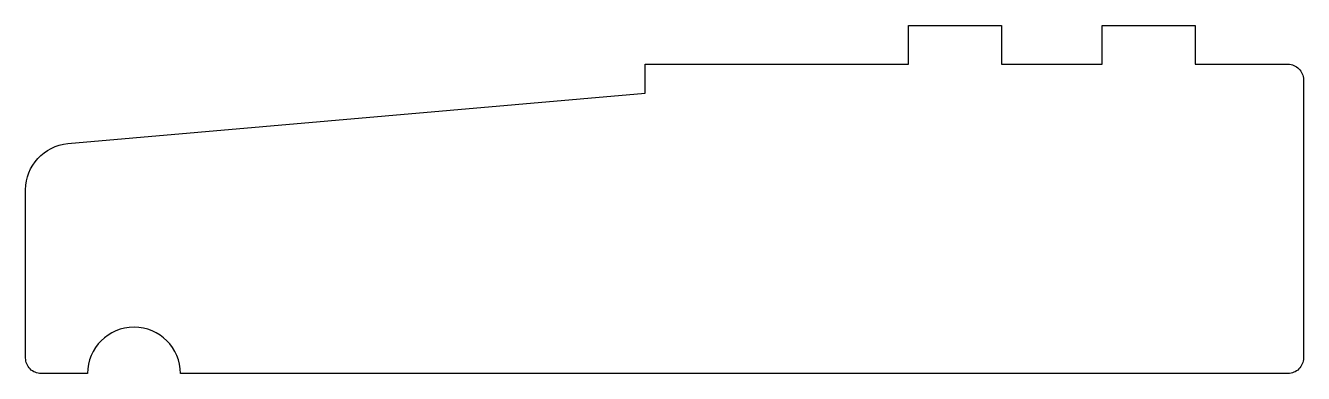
# Model space of a CAD drawing. Header units: inches. Extents: x 18 to 183, y 13 to 58.
import ezdxf

# ---------------------------------------------------------------- set-up
doc = ezdxf.new("R2010")
doc.units = ezdxf.units.IN
doc.header["$MEASUREMENT"] = 0
doc.layers.add('Varčia', color=7, linetype='Continuous', lineweight=25)

msp = doc.modelspace()

# ---------------------------------------------------------------- linework, layer by layer
at = {"layer": 'Varčia', "lineweight": 30}
msp.add_lwpolyline([(131.63, 53.24), (131.63, 58.24), (143.63, 58.24), (143.63, 53.24), (156.63, 53.24), (156.63, 58.24), (168.63, 58.24), (168.63, 53.24), (180.63, 53.24, -0.414214), (182.63, 51.24), (182.63, 15.24, -0.414214), (180.63, 13.24), (37.63, 13.24, 1), (25.63, 13.24), (19.63, 13.24, -0.414214), (17.63, 15.24), (17.63, 37, -0.388879), (23.1, 42.97), (97.63, 49.49), (97.63, 53.24)], format="xyb", close=True, dxfattribs=at)

doc.saveas('drawing.dxf')
